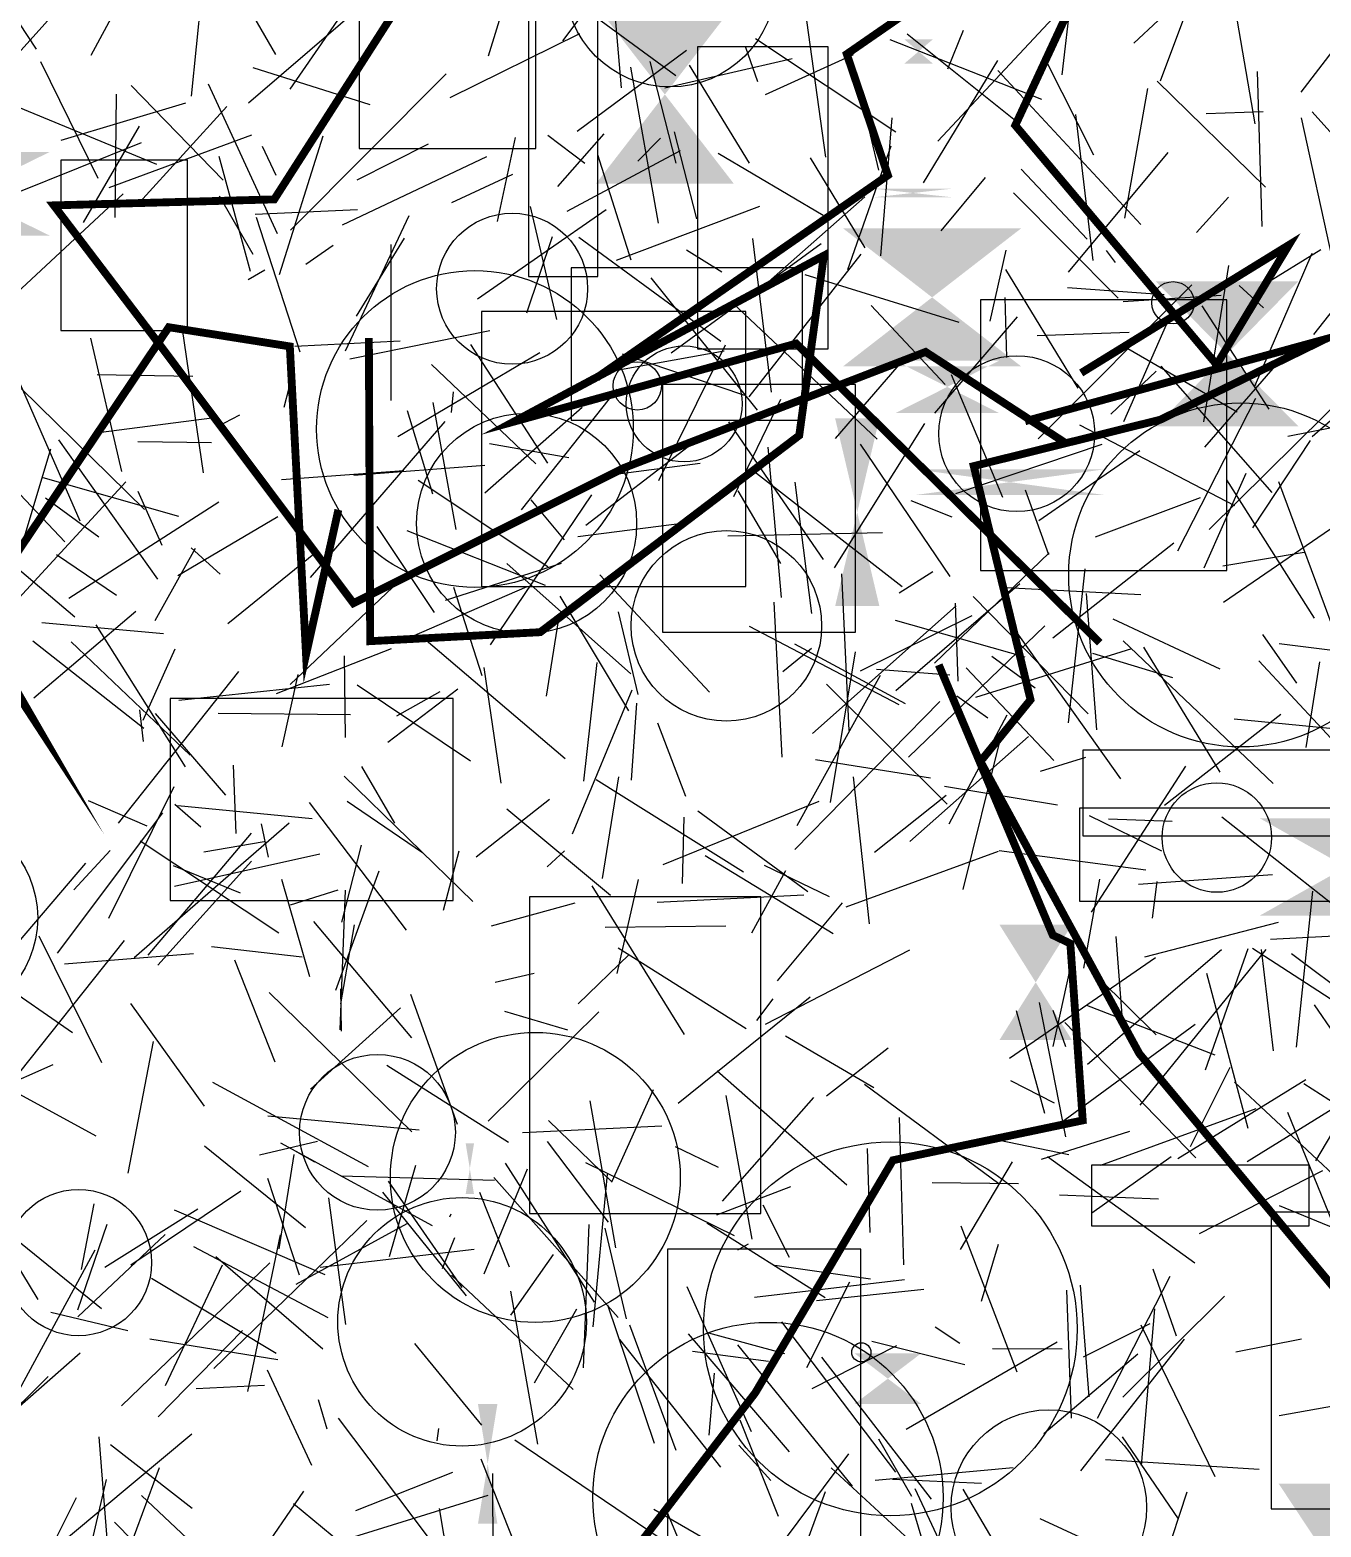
# Model space of a CAD drawing. Extents: x 39652501 to 39653363, y 39457785 to 39458687.
# Drawn here: x 39652890.4 to 39652972.7, y 39457935.8 to 39458031.2 of the extents above; entities that cross this region are included whole.
import ezdxf

# ---------------------------------------------------------------- set-up
doc = ezdxf.new("R2010")
doc.units = 0
doc.layers.get('0').update_dxf_attribs({"linetype": 'CONTINUOUS'})

msp = doc.modelspace()

# ---------------------------------------------------------------- linework, layer by layer
for p, q in [((39652924.3736, 39458030.556), (39652931.2024, 39458039.6191)), ((39652969.5459, 39458038.6473), (39652960.7762, 39458030.4011)), ((39652906.0794, 39458029.6733), (39652901.8053, 39458037.1011)), ((39652957.2036, 39458037.0259), (39652956.1765, 39458028.3908)), ((39652965.6606, 39458036.5803), (39652962.4511, 39458027.9795)), ((39652886.8576, 39458036.0432), (39652890.8022, 39458030.0072)), ((39652919.6318, 39458029.5975), (39652921.3941, 39458035.2718)), ((39652977.5636, 39458035.2864), (39652971.4163, 39458027.2848)), ((39652893.7885, 39458034.3525), (39652885.2171, 39458024.8013)), ((39652897.2778, 39458035.1644), (39652894.2868, 39458029.6081)), ((39652900.7166, 39458027.0118), (39652901.4619, 39458034.3809)), ((39652904.3357, 39458026.6035), (39652913.3873, 39458034.3742)), ((39652907.0065, 39458027.4733), (39652912.1216, 39458034.8893)), ((39652931.5867, 39458028.3116), (39652922.4041, 39458035.0585)), ((39652957.3113, 39458033.8272), (39652948.2716, 39458024.1604)), ((39652928.1167, 39458027.5486), (39652927.6938, 39458032.5047)), ((39652939.7981, 39458032.6052), (39652941.1206, 39458023.1382)), ((39652968.4991, 39458025.258), (39652967.1385, 39458033.1807)), ((39652925.4362, 39458030.9949), (39652917.1769, 39458026.922)), ((39652945.5991, 39458024.7238), (39652936.6496, 39458030.6682)), ((39652945.2175, 39458030.6363), (39652954.8875, 39458026.84)), ((39652946.3325, 39458030.9915), (39652953.2216, 39458025.4792)), ((39652948.9221, 39458028.7713), (39652949.9164, 39458031.2364)), ((39652932.2601, 39458029.9309), (39652925.2988, 39458024.7679)), ((39652936.0122, 39458030.1401), (39652936.7959, 39458027.967)), ((39652937.3008, 39458027.1229), (39652942.9106, 39458029.6876)), ((39652894.77, 39458021.7802), (39652891.1017, 39458029.2115)), ((39652904.6096, 39458028.8503), (39652912.0795, 39458026.5002)), ((39652928.7006, 39458028.8785), (39652930.4543, 39458018.9369)), ((39652931.6093, 39458022.7573), (39652929.9417, 39458029.2296)), ((39652930.8764, 39458027.5594), (39652938.9912, 39458029.4251)), ((39652932.4273, 39458028.992), (39652936.2438, 39458022.7503)), ((39652944.5273, 39458022.3084), (39652942.9257, 39458029.0687)), ((39652947.3563, 39458021.503), (39652952.112, 39458029.2864)), ((39652952.111, 39458028.6644), (39652961.2131, 39458018.8382)), ((39652958.2302, 39458023.2662), (39652955.1866, 39458029.2779)), ((39652968.6245, 39458028.5844), (39652968.9303, 39458018.7222)), ((39652896.8558, 39458027.7045), (39652902.7275, 39458021.6684)), ((39652901.7774, 39458027.8179), (39652906.1773, 39458018.2634)), ((39652907.0276, 39458018.4738), (39652916.946, 39458028.4448)), ((39652962.2511, 39458027.9722), (39652969.1698, 39458021.2141)), ((39652895.9172, 39458027.1468), (39652895.8316, 39458019.2914)), ((39652960.1993, 39458019.2513), (39652961.6611, 39458027.5171)), ((39652889.6812, 39458026.3261), (39652898.4757, 39458022.6846)), ((39652900.3293, 39458026.5848), (39652892.3848, 39458024.1908)), ((39652897.3884, 39458020.2535), (39652902.9638, 39458026.3565)), ((39652958.1745, 39458016.5516), (39652957.0859, 39458025.855)), ((39652965.3722, 39458025.9257), (39652969.0093, 39458026.0502)), ((39652978.4868, 39458018.9387), (39652972.139, 39458026.0305)), ((39652893.8236, 39458018.9706), (39652897.4007, 39458025.103)), ((39652931.469, 39458024.7567), (39652932.9048, 39458019.2148)), ((39652945.341, 39458025.6487), (39652944.6261, 39458016.8434)), ((39652973.4273, 39458016.6453), (39652971.4572, 39458025.6456)), ((39652889.4957, 39458020.8317), (39652897.5192, 39458024.0751)), ((39652895.4678, 39458021.1984), (39652904.5618, 39458024.5628)), ((39652906.1068, 39458021.9609), (39652905.2342, 39458023.806)), ((39652906.3216, 39458015.6553), (39652909.1097, 39458024.4901)), ((39652911.2705, 39458021.6982), (39652915.8077, 39458023.9751)), ((39652920.2196, 39458019.0316), (39652921.366, 39458024.3931)), ((39652925.7717, 39458022.7328), (39652923.415, 39458024.5128)), ((39652924.0521, 39458021.2742), (39652927.0167, 39458024.6232)), ((39652929.1606, 39458022.8862), (39652930.5984, 39458024.3423)), ((39652942.5409, 39458015.986), (39652945.3004, 39458023.8621)), ((39652902.4574, 39458023.1914), (39652904.4534, 39458015.8764)), ((39652919.5227, 39458023.1503), (39652910.3042, 39458018.8024)), ((39652931.852, 39458023.5295), (39652924.6365, 39458019.6756)), ((39652928.739, 39458016.5746), (39652926.6102, 39458023.2746)), ((39652934.2878, 39458023.3987), (39652940.9685, 39458019.4425)), ((39652943.6507, 39458017.3508), (39652940.1721, 39458023.0957)), ((39652956.6004, 39458015.8044), (39652962.9557, 39458023.4363)), ((39652917.3042, 39458020.2371), (39652921.1904, 39458022.0454)), ((39652953.5855, 39458022.3686), (39652957.8049, 39458017.9056)), ((39652951.3026, 39458021.834), (39652948.4625, 39458018.4355)), ((39652887.0411, 39458012.1407), (39652896.3484, 39458020.7925)), ((39652902.4771, 39458020.6682), (39652904.615, 39458016.9508)), ((39652922.3055, 39458019.9953), (39652923.9665, 39458012.7827)), ((39652936.9095, 39458019.9892), (39652927.7777, 39458016.5562)), ((39652943.6271, 39458020.6084), (39652937.4924, 39458015.1809)), ((39652953.1064, 39458020.8711), (39652959.7636, 39458014.1462)), ((39652966.8092, 39458020.5888), (39652964.7681, 39458018.3385)), ((39652972.2513, 39458011.8254), (39652978.8163, 39458020.1946)), ((39652904.7755, 39458019.5056), (39652911.2862, 39458019.7997)), ((39652907.6332, 39458010.7125), (39652904.8456, 39458019.2875)), ((39652910.5159, 39458010.7881), (39652914.5921, 39458019.4236)), ((39652927.1444, 39458019.7744), (39652918.9452, 39458014.0882)), ((39652909.734, 39458017.5118), (39652907.998, 39458016.3018)), ((39652914.2705, 39458017.9795), (39652911.2008, 39458012.9989)), ((39652913.4155, 39458017.5724), (39652913.4056, 39458007.6216)), ((39652923.6988, 39458018.0506), (39652922.0567, 39458013.1931)), ((39652925.3872, 39458018.0345), (39652934.4576, 39458011.4027)), ((39652931.283, 39458010.6729), (39652940.8395, 39458017.6325)), ((39652934.5223, 39458015.81), (39652932.2619, 39458017.2178)), ((39652936.4592, 39458017.945), (39652937.6473, 39458008.1679)), ((39652952.606, 39458017.2115), (39652951.5912, 39458012.68)), ((39652959.0088, 39458017.1851), (39652959.5774, 39458016.4142)), ((39652972.6906, 39458017.221), (39652968.9634, 39458014.9333)), ((39652936.2588, 39458007.855), (39652943.3954, 39458016.9505)), ((39652966.8126, 39458016.2257), (39652965.2026, 39458006.2735)), ((39652972.1268, 39458016.9966), (39652968.4482, 39458008.481)), ((39652904.3232, 39458015.3482), (39652905.3842, 39458015.9575)), ((39652936.7956, 39458007.0189), (39652930.0024, 39458015.4352)), ((39652939.8024, 39458015.6569), (39652949.6215, 39458012.615)), ((39652957.2171, 39458008.4122), (39652952.6075, 39458015.9791)), ((39652964.4749, 39458014.9937), (39652954.6704, 39458005.1749)), ((39652956.5471, 39458014.8316), (39652962.7103, 39458014.3729)), ((39652966.3421, 39458014.3161), (39652960.0833, 39458013.9221)), ((39652969.0345, 39458013.5357), (39652967.4945, 39458014.9486)), ((39652935.2014, 39458013.8474), (39652944.4211, 39458005.1543)), ((39652944.04, 39458013.6901), (39652948.7393, 39458008.6555)), ((39652952.6743, 39458010.3781), (39652952.569, 39458014.183)), ((39652969.393, 39458007.0684), (39652965.1228, 39458013.6666)), ((39652948.0825, 39458006.8245), (39652953.3491, 39458012.9686)), ((39652962.8389, 39458012.4456), (39652960.1165, 39458006.268)), ((39652894.2648, 39458011.5975), (39652896.2438, 39458003.0937)), ((39652901.4722, 39458003.0135), (39652900.1306, 39458012.1713)), ((39652914.0192, 39458011.4185), (39652907.3025, 39458011.0608)), ((39652910.7913, 39458010.2793), (39652919.7159, 39458012.0812)), ((39652954.615, 39458011.7787), (39652960.4725, 39458011.9735)), ((39652972.1489, 39458005.3332), (39652979.3895, 39458011.7129)), ((39652913.8562, 39458005.3304), (39652922.9088, 39458010.6898)), ((39652923.4172, 39458003.6306), (39652918.509, 39458011.2009)), ((39652926.9843, 39458009.4151), (39652934.6712, 39458010.7971)), ((39652935.9791, 39458007.9498), (39652928.1823, 39458010.5806)), ((39652934.7285, 39458011.1566), (39652930.4717, 39458002.5108)), ((39652967.3485, 39458006.892), (39652960.3859, 39458010.9302)), ((39652970.3298, 39458010.4736), (39652965.2722, 39458004.657)), ((39652916.0075, 39458009.9327), (39652922.6491, 39458003.5867)), ((39652941.7532, 39458005.2087), (39652946.0846, 39458010.2272)), ((39652962.2049, 39458009.5004), (39652959.3139, 39458006.7578)), ((39652969.5896, 39458001.7705), (39652962.5247, 39458009.8247)), ((39652889.7932, 39458008.6595), (39652893.5844, 39457999.9646)), ((39652894.6926, 39458009.2747), (39652900.7862, 39458009.1762)), ((39652949.1345, 39458009.2828), (39652952.3988, 39458001.46)), ((39652965.576, 39457999.4082), (39652975.0318, 39458008.7649)), ((39652897.7051, 39458000.6891), (39652889.8506, 39458008.398)), ((39652906.6191, 39458007.2036), (39652906.9437, 39458008.43)), ((39652917.2898, 39458006.8686), (39652917.4156, 39458008.1747)), ((39652921.7509, 39458000.6645), (39652927.8436, 39458008.341)), ((39652935.2726, 39458001.5026), (39652938.2623, 39458007.7204)), ((39652968.5323, 39458007.7629), (39652963.5504, 39457998.0285)), ((39652902.3334, 39458005.9478), (39652903.7866, 39458006.715)), ((39652914.445, 39458006.9826), (39652916.0732, 39458001.6895)), ((39652916.0916, 39458007.5112), (39652917.5519, 39457999.4077)), ((39652925.6064, 39458007.1823), (39652919.3971, 39458001.7319)), ((39652978.7963, 39458006.952), (39652970.5858, 39458005.3302)), ((39652901.9994, 39458006.4936), (39652894.9549, 39458005.5883)), ((39652916.8577, 39458006.2969), (39652908.2714, 39457996.3461)), ((39652934.9424, 39458006.2747), (39652940.9739, 39457997.5016)), ((39652947.4235, 39458006.1721), (39652941.6662, 39457996.9615)), ((39652957.3007, 39458006.0826), (39652967.1956, 39458000.9451)), ((39652892.2337, 39458005.1304), (39652898.5514, 39457996.2485)), ((39652901.9946, 39458004.9311), (39652897.2947, 39458005.0041)), ((39652924.7595, 39458003.9747), (39652919.6965, 39458004.8737)), ((39652949.0591, 39457996.4102), (39652943.3423, 39458004.845)), ((39652949.4339, 39458001.7041), (39652958.7482, 39458004.837)), ((39652968.3611, 39457999.5148), (39652972.0368, 39458005.0709)), ((39652889.3692, 39457996.606), (39652891.7408, 39458004.5374)), ((39652932.3663, 39458004.6845), (39652925.8362, 39457999.6694)), ((39652938.3062, 39457995.079), (39652937.4578, 39458004.649)), ((39652961.1471, 39458004.4231), (39652954.7182, 39457999.9551)), ((39652887.8909, 39458003.6361), (39652892.6308, 39457998.6295)), ((39652914.2378, 39458003.1383), (39652906.4398, 39458002.5686)), ((39652911.0638, 39458002.8802), (39652919.4134, 39458003.5074)), ((39652933.1381, 39458003.6089), (39652927.5892, 39458002.8853)), ((39652946.0105, 39457995.7579), (39652936.3388, 39458003.2748)), ((39652965.264, 39457996.9718), (39652967.9355, 39458002.988)), ((39652883.4048, 39458002.2117), (39652893.2722, 39457993.8317)), ((39652896.5141, 39458002.4352), (39652889.2209, 39457994.4906)), ((39652891.2268, 39458002.7249), (39652899.8836, 39458000.2507)), ((39652923.4258, 39457997.0177), (39652915.1495, 39458002.5247)), ((39652938.2754, 39457997.2331), (39652935.544, 39458001.8746)), ((39652940.2402, 39457994.0443), (39652939.1857, 39458002.4182)), ((39652955.3571, 39457997.7916), (39652953.8657, 39458001.9232)), ((39652966.6699, 39458002.5619), (39652972.26, 39457993.7646)), ((39652969.9885, 39458002.4749), (39652973.6687, 39457992.5698)), ((39652894.8118, 39457998.9124), (39652891.4104, 39458001.4)), ((39652902.456, 39458001.1437), (39652892.8957, 39457995.0083)), ((39652898.834, 39457998.3823), (39652897.3128, 39458001.8341)), ((39652926.2004, 39458001.624), (39652919.7424, 39457992.0531)), ((39652922.3449, 39458001.307), (39652924.4704, 39457998.7463)), ((39652949.1951, 39458000.1976), (39652946.5715, 39458001.2315)), ((39652965.0069, 39458001.4336), (39652958.3105, 39457998.9238)), ((39652966.4834, 39457994.7707), (39652976.1614, 39458001.4114)), ((39652906.2207, 39458000.2066), (39652899.833, 39457996.4558)), ((39652916.2007, 39457994.1158), (39652912.5409, 39457999.6078)), ((39652923.2826, 39457995.8474), (39652914.4552, 39457999.3291)), ((39652925.3247, 39457998.9631), (39652932.1309, 39457999.8239)), ((39652934.8895, 39457999.0093), (39652944.7618, 39457999.2091)), ((39652900.9454, 39457998.2016), (39652898.3647, 39457993.5925)), ((39652902.5319, 39457996.5622), (39652900.6787, 39457998.2428)), ((39652955.6056, 39457992.5017), (39652963.3124, 39457998.5626)), ((39652892.1097, 39457997.8081), (39652895.935, 39457995.2217)), ((39652908.6223, 39457997.9117), (39652903.0227, 39457993.3955)), ((39652916.9043, 39457994.9129), (39652924.2909, 39457997.2535)), ((39652928.7212, 39457990.2068), (39652920.8127, 39457997.2334)), ((39652948.0685, 39457990.8839), (39652955.3764, 39457997.9193)), ((39652971.6356, 39457997.9511), (39652966.4369, 39457997.0758)), ((39652933.7274, 39457989.0471), (39652926.7364, 39457996.5213)), ((39652942.1295, 39457996.5853), (39652942.6155, 39457986.5993)), ((39652947.9536, 39457996.6997), (39652945.8161, 39457995.3406)), ((39652957.641, 39457996.9025), (39652956.5814, 39457987.0865)), ((39652906.9973, 39457989.5319), (39652913.9395, 39457996.1046)), ((39652922.0753, 39457995.7537), (39652914.0985, 39457992.2822)), ((39652917.4066, 39457995.7251), (39652919.2097, 39457990.1063)), ((39652953.4966, 39457995.944), (39652945.6032, 39457989.13)), ((39652961.2211, 39457995.248), (39652952.2169, 39457995.702)), ((39652958.409, 39457986.6399), (39652957.7658, 39457995.3274)), ((39652928.5843, 39457987.8433), (39652924.2103, 39457995.1535)), ((39652937.8338, 39457994.7768), (39652938.3357, 39457984.8942)), ((39652949.4585, 39457994.5425), (39652940.2885, 39457986.4116)), ((39652949.581, 39457989.7384), (39652949.3976, 39457994.7049)), ((39652957.8712, 39457987.6596), (39652950.5293, 39457995.1326)), ((39652890.651, 39457988.6731), (39652897.1673, 39457994.2031)), ((39652891.1778, 39457993.485), (39652898.9332, 39457992.7819)), ((39652900.3235, 39457984.2804), (39652894.6371, 39457993.3411)), ((39652924.0737, 39457993.5805), (39652923.3113, 39457988.7812)), ((39652929.1697, 39457988.8978), (39652927.9151, 39457994.1509)), ((39652950.4553, 39457993.9148), (39652943.3211, 39457990.3857)), ((39652953.8393, 39457991.2656), (39652945.588, 39457993.6141)), ((39652946.4181, 39457984.8887), (39652955.0981, 39457993.2764)), ((39652966.2849, 39457990.5145), (39652959.45, 39457993.6984)), ((39652924.5158, 39457984.7835), (39652915.5277, 39457992.4651)), ((39652945.8096, 39457988.2401), (39652936.2847, 39457993.236)), ((39652959.9513, 39457983.5239), (39652953.0712, 39457993.1773)), ((39652968.9811, 39457992.7202), (39652971.1483, 39457989.616)), ((39652897.6613, 39457986.719), (39652890.5937, 39457992.2844)), ((39652900.6248, 39457985.0157), (39652893.0397, 39457992.2561)), ((39652897.6195, 39457987.2638), (39652899.6715, 39457991.793)), ((39652913.44, 39457991.8083), (39652906.1014, 39457988.9436)), ((39652938.4023, 39457990.3628), (39652940.2297, 39457991.8466)), ((39652939.1333, 39457992.1287), (39652946.2026, 39457988.315)), ((39652941.4331, 39457982.0097), (39652943.024, 39457991.6112)), ((39652960.6222, 39457991.8029), (39652950.6735, 39457988.6956)), ((39652963.2618, 39457989.958), (39652958.1541, 39457991.5138)), ((39652969.6607, 39457983.2249), (39652960.0844, 39457992.3066)), ((39652966.2738, 39457983.9445), (39652961.4164, 39457991.9142)), ((39652970.0361, 39457992.1475), (39652977.5739, 39457991.2042)), ((39652910.4424, 39457991.3475), (39652910.5132, 39457986.1447)), ((39652919.3425, 39457990.6026), (39652920.4278, 39457983.2453)), ((39652925.7116, 39457983.3597), (39652926.5613, 39457990.94)), ((39652949.0466, 39457990.1156), (39652944.3644, 39457990.4956)), ((39652950.0895, 39457990.5974), (39652955.6647, 39457984.6904)), ((39652954.4924, 39457989.2991), (39652951.7248, 39457991.3099)), ((39652968.7303, 39457991.0281), (39652976.5899, 39457982.6003)), ((39652971.7591, 39457985.5225), (39652972.6377, 39457990.9783)), ((39652903.7008, 39457990.3573), (39652896.0351, 39457980.6995)), ((39652899.9116, 39457988.5347), (39652909.5071, 39457989.5429)), ((39652907.4876, 39457990.1585), (39652906.4767, 39457985.5472)), ((39652911.2768, 39457989.5007), (39652918.4921, 39457984.6702)), ((39652939.3174, 39457980.5362), (39652944.6266, 39457990.1236)), ((39652948.8687, 39457981.9124), (39652941.1878, 39457989.5503)), ((39652913.218, 39457985.8489), (39652917.6851, 39457989.2485)), ((39652916.5453, 39457989.0703), (39652913.7848, 39457987.5122)), ((39652928.7722, 39457989.1582), (39652924.9717, 39457979.9878)), ((39652949.495, 39457988.8066), (39652951.4668, 39457987.4131)), ((39652897.4018, 39457987.9193), (39652897.6259, 39457985.8944)), ((39652902.9044, 39457982.4724), (39652898.4099, 39457987.6902)), ((39652910.8452, 39457987.5971), (39652902.4064, 39457987.6798)), ((39652929.0817, 39457988.3331), (39652928.7252, 39457983.4389)), ((39652948.4059, 39457988.4554), (39652939.1551, 39457979.0145)), ((39652948.9922, 39457980.6452), (39652952.6953, 39457987.6043)), ((39652970.1442, 39457987.6168), (39652962.7275, 39457981.812)), ((39652932.2168, 39457982.3845), (39652930.4365, 39457987.055)), ((39652976.1765, 39457986.4311), (39652967.166, 39457987.3171)), ((39652946.4916, 39457979.526), (39652954.051, 39457986.2188)), ((39652949.8972, 39457976.4667), (39652952.2511, 39457985.9754)), ((39652940.4901, 39457984.7585), (39652947.8078, 39457983.5723)), ((39652957.6909, 39457984.876), (39652954.8041, 39457983.9794)), ((39652903.3749, 39457984.382), (39652903.5292, 39457980.0417)), ((39652911.5507, 39457984.3065), (39652913.6465, 39457980.6953)), ((39652958.0673, 39457975.0125), (39652964.0786, 39457984.3346)), ((39652899.5833, 39457983.0183), (39652895.4274, 39457974.6097)), ((39652918.6412, 39457975.7047), (39652910.4324, 39457983.6898)), ((39652935.8978, 39457977.5762), (39652926.5042, 39457983.4523)), ((39652926.9064, 39457977.1588), (39652927.9401, 39457983.6374)), ((39652942.8725, 39457983.6548), (39652943.8944, 39457974.2759)), ((39652955.9146, 39457981.847), (39652948.7008, 39457983.024)), ((39652897.8757, 39457980.5052), (39652894.1545, 39457982.1134)), ((39652901.2982, 39457980.4341), (39652899.6528, 39457981.8814)), ((39652908.2186, 39457982.003), (39652914.3992, 39457973.8809)), ((39652910.6337, 39457982.0987), (39652915.4275, 39457978.8297)), ((39652918.8537, 39457978.5392), (39652923.5282, 39457982.2164)), ((39652940.6925, 39457982.0796), (39652930.7558, 39457978.0416)), ((39652948.801, 39457982.4531), (39652944.2432, 39457978.8182)), ((39652898.8648, 39457981.3462), (39652892.1509, 39457972.4066)), ((39652899.8429, 39457981.8181), (39652908.3951, 39457980.9997)), ((39652927.425, 39457976.0902), (39652920.8172, 39457981.5792)), ((39652931.9991, 39457976.8391), (39652932.1094, 39457981.0722)), ((39652940.0018, 39457976.3238), (39652932.9919, 39457981.449)), ((39652962.5534, 39457978.9172), (39652957.9499, 39457981.1661)), ((39652959.153, 39457980.9668), (39652963.2121, 39457980.8151)), ((39652976.0496, 39457973.4587), (39652966.3795, 39457981.0757)), ((39652906.9267, 39457980.7021), (39652897.0559, 39457972.1075)), ((39652904.5145, 39457980.0558), (39652897.9161, 39457972.2891)), ((39652905.6069, 39457978.5242), (39652905.1748, 39457980.6563)), ((39652897.4455, 39457979.5664), (39652906.2694, 39457973.7051)), ((39652905.3421, 39457979.494), (39652901.4884, 39457978.8438)), ((39652911.5315, 39457979.297), (39652910.2618, 39457974.375)), ((39652888.5834, 39457971.8197), (39652893.9647, 39457978.1375)), ((39652895.5332, 39457978.9509), (39652893.2184, 39457976.4473)), ((39652904.5433, 39457978.2688), (39652898.5708, 39457971.6433)), ((39652908.8982, 39457978.7085), (39652899.6168, 39457976.6557)), ((39652916.774, 39457975.1421), (39652917.7632, 39457978.9258)), ((39652923.37, 39457977.9013), (39652924.4858, 39457978.9336)), ((39652941.6133, 39457973.6318), (39652933.4424, 39457978.613)), ((39652937.2138, 39457978.0081), (39652941.3545, 39457976.0294)), ((39652942.4419, 39457975.3668), (39652952.1568, 39457978.9115)), ((39652961.5272, 39457977.7031), (39652952.1789, 39457978.9321)), ((39652903.8397, 39457976.2315), (39652899.5646, 39457977.9808)), ((39652908.2508, 39457970.8924), (39652906.4631, 39457977.1028)), ((39652909.9046, 39457970.0442), (39652912.6632, 39457977.647)), ((39652929.186, 39457977.0958), (39652927.8229, 39457971.1052)), ((39652938.5662, 39457977.6648), (39652936.4084, 39457973.6753)), ((39652957.5794, 39457971.4466), (39652958.6026, 39457977.1337)), ((39652961.0774, 39457976.8071), (39652969.6196, 39457977.4157)), ((39652907.019, 39457975.48), (39652910.0534, 39457976.4478)), ((39652910.514, 39457976.4306), (39652910.1566, 39457967.5321)), ((39652932.1403, 39457967.2151), (39652926.2379, 39457976.6961)), ((39652939.7303, 39457976.0983), (39652930.3861, 39457975.6319)), ((39652961.9718, 39457974.648), (39652962.2506, 39457976.9755)), ((39652971.1449, 39457966.4122), (39652972.1774, 39457976.3574)), ((39652925.1354, 39457975.6005), (39652919.8118, 39457974.1215)), ((39652938.051, 39457970.6498), (39652942.1968, 39457975.618)), ((39652908.492, 39457974.4203), (39652914.7262, 39457967.0173)), ((39652910.2338, 39457969.1762), (39652911.091, 39457974.2061)), ((39652961.4652, 39457972.1817), (39652969.9862, 39457974.3935)), ((39652890.9706, 39457973.5187), (39652894.9679, 39457965.4422)), ((39652927.0785, 39457974.0618), (39652934.7765, 39457974.1537)), ((39652959.6274, 39457973.4609), (39652960.0554, 39457967.8892)), ((39652974.9451, 39457973.5646), (39652969.4828, 39457973.2815)), ((39652896.4074, 39457973.206), (39652889.0915, 39457963.9936)), ((39652900.8469, 39457972.3726), (39652892.6114, 39457971.6988)), ((39652907.7702, 39457972.1506), (39652901.9901, 39457972.8119)), ((39652928.6136, 39457972.3227), (39652925.3604, 39457969.1777)), ((39652936.067, 39457967.589), (39652927.9142, 39457972.7372)), ((39652946.4825, 39457972.5888), (39652937.2764, 39457967.8548)), ((39652955.6315, 39457966.4622), (39652956.9525, 39457972.4499)), ((39652966.3656, 39457972.6133), (39652957.8176, 39457965.3152)), ((39652969.1772, 39457972.6321), (39652961.1598, 39457962.717)), ((39652965.3472, 39457964.9699), (39652968.0576, 39457972.695)), ((39652978.1845, 39457966.2999), (39652968.3422, 39457972.6985)), ((39652969.6655, 39457966.1848), (39652968.9001, 39457972.6384)), ((39652976.7474, 39457967.9163), (39652970.8144, 39457972.3596)), ((39652903.4398, 39457971.9903), (39652906.0222, 39457965.4751)), ((39652952.8497, 39457965.7131), (39652962.1508, 39457972.1293)), ((39652893.12, 39457967.3266), (39652888.1424, 39457970.7674)), ((39652922.5549, 39457971.1159), (39652920.0722, 39457970.5432)), ((39652962.1862, 39457967.194), (39652958.555, 39457970.7877)), ((39652965.4058, 39457971.1338), (39652968.0469, 39457961.2482)), ((39652905.6521, 39457969.8959), (39652914.7626, 39457961.0322)), ((39652910.1963, 39457970.135), (39652910.2579, 39457967.4271)), ((39652917.6637, 39457961.4992), (39652914.6835, 39457969.7666)), ((39652940.1474, 39457969.5941), (39652931.7222, 39457962.819)), ((39652937.7583, 39457969.5025), (39652936.7163, 39457968.1109)), ((39652901.5471, 39457962.6507), (39652896.8513, 39457969.2076)), ((39652908.3012, 39457963.7348), (39652914.0258, 39457968.918)), ((39652919.6106, 39457961.7066), (39652926.679, 39457968.673)), ((39652920.6584, 39457968.7115), (39652924.6647, 39457967.5194)), ((39652955.1018, 39457962.2009), (39652953.298, 39457968.7407)), ((39652956.4279, 39457960.7052), (39652954.7584, 39457969.274)), ((39652956.4433, 39457966.4491), (39652955.6249, 39457968.7538)), ((39652957.7606, 39457969.086), (39652965.9321, 39457965.9297)), ((39652975.3032, 39457964.7088), (39652972.2837, 39457969.1107)), ((39652964.6762, 39457967.8523), (39652955.762, 39457961.3282)), ((39652964.7272, 39457959.3627), (39652956.3832, 39457967.9816)), ((39652898.2722, 39457966.7865), (39652896.649, 39457958.3813)), ((39652944.2101, 39457963.834), (39652938.5772, 39457967.112)), ((39652945.106, 39457966.3601), (39652941.1777, 39457963.3043)), ((39652883.0534, 39457961.4159), (39652891.8821, 39457965.317)), ((39652920.9165, 39457960.3456), (39652913.1504, 39457965.2432)), ((39652934.2108, 39457964.9152), (39652942.4846, 39457957.6396)), ((39652964.3922, 39457960.0921), (39652966.922, 39457965.1449)), ((39652968.0011, 39457959.131), (39652977.7248, 39457965.1483)), ((39652887.999, 39457964.3807), (39652894.6079, 39457960.7661)), ((39652911.9895, 39457958.7898), (39652902.0712, 39457964.1582)), ((39652952.1773, 39457957.7094), (39652943.6042, 39457964.0458)), ((39652955.7089, 39457962.8454), (39652952.936, 39457964.2664)), ((39652971.7336, 39457964.3438), (39652963.573, 39457959.3066)), ((39652974.1386, 39457957.6859), (39652967.1971, 39457964.1812)), ((39652981.4306, 39457957.7502), (39652971.6082, 39457964.0864)), ((39652927.7504, 39457953.6334), (39652926.1134, 39457962.995)), ((39652930.1328, 39457963.6913), (39652927.5068, 39457957.85)), ((39652934.553, 39457956.6082), (39652940.3857, 39457963.2181)), ((39652936.4423, 39457954.1886), (39652934.7903, 39457963.3319)), ((39652915.2111, 39457961.1222), (39652905.5659, 39457962.022)), ((39652946.1133, 39457952.5516), (39652945.8284, 39457961.9384)), ((39652958.6647, 39457958.8902), (39652968.5769, 39457962.5066)), ((39652973.9041, 39457954.1131), (39652970.597, 39457962.2545)), ((39652921.8157, 39457960.9891), (39652930.6979, 39457961.4042)), ((39652927.5206, 39457957.8239), (39652923.455, 39457961.7366)), ((39652954.8899, 39457959.2746), (39652960.517, 39457961.0692)), ((39652973.7676, 39457961.579), (39652972.3598, 39457959.1643)), ((39652901.5279, 39457960.1215), (39652907.9792, 39457954.921)), ((39652908.7472, 39457960.4043), (39652905.0418, 39457959.5266)), ((39652906.384, 39457960.3167), (39652916.0583, 39457955.0592)), ((39652927.2808, 39457955.2608), (39652923.3925, 39457960.4042)), ((39652931.5477, 39457960.0964), (39652934.2739, 39457958.7718)), ((39652943.9727, 39457954.6111), (39652943.807, 39457959.9707)), ((39652951.4866, 39457960.6348), (39652956.6343, 39457959.571)), ((39652907.2386, 39457959.5753), (39652906.2824, 39457953.5647)), ((39652908.5723, 39457959.0913), (39652907.2916, 39457959.8127)), ((39652920.7026, 39457959.0266), (39652926.3666, 39457950.1683)), ((39652925.8193, 39457959.0781), (39652935.2993, 39457954.4235)), ((39652949.7252, 39457953.5201), (39652953.0324, 39457959.1058)), ((39652964.6584, 39457952.6461), (39652955.2712, 39457959.4384)), ((39652958.0961, 39457955.8632), (39652963.1451, 39457959.4532)), ((39652885.7358, 39457958.8425), (39652890.9145, 39457950.3368)), ((39652905.5516, 39457958.0759), (39652907.5695, 39457951.9034)), ((39652920.0201, 39457957.9112), (39652910.2352, 39457958.1959)), ((39652913.3246, 39457953.0698), (39652914.9995, 39457958.904)), ((39652919.3694, 39457951.9778), (39652922.1344, 39457958.6744)), ((39652927.897, 39457949.2006), (39652919.9859, 39457958.1087)), ((39652927.1933, 39457958.3248), (39652926.2864, 39457948.5977)), ((39652972.803, 39457958.537), (39652964.9289, 39457954.513)), ((39652896.8337, 39457952.5561), (39652903.845, 39457957.2585)), ((39652918.2404, 39457950.5641), (39652912.9033, 39457957.1878)), ((39652913.254, 39457957.8818), (39652917.9352, 39457951.0921)), ((39652919.0695, 39457957.168), (39652920.9576, 39457952.4086)), ((39652934.194, 39457955.7262), (39652938.9049, 39457957.5441)), ((39652947.9171, 39457957.7895), (39652953.411, 39457957.7332)), ((39652956.0381, 39457957.0167), (39652962.3386, 39457956.7582)), ((39652893.6924, 39457952.257), (39652894.504, 39457956.4256)), ((39652895.1852, 39457952.3946), (39652901.1073, 39457956.12)), ((39652910.5486, 39457948.7388), (39652909.4624, 39457956.8105)), ((39652937.1258, 39457956.3605), (39652938.8076, 39457953.0313)), ((39652970.0418, 39457956.3213), (39652978.1746, 39457952.9937)), ((39652894.9718, 39457949.7437), (39652887.382, 39457955.8833)), ((39652895.3072, 39457955.1234), (39652893.4395, 39457949.6593)), ((39652899.6011, 39457956.0589), (39652909.2038, 39457951.9272)), ((39652902.1411, 39457945.9309), (39652911.8899, 39457955.3773)), ((39652914.4305, 39457955.1689), (39652907.3531, 39457951.2971)), ((39652917.2325, 39457955.7833), (39652917.1437, 39457955.5808)), ((39652926.0413, 39457955.1162), (39652925.6651, 39457945.984)), ((39652941.0918, 39457950.4478), (39652933.5507, 39457955.2043)), ((39652893.4679, 39457949.2369), (39652899.0266, 39457954.4888)), ((39652904.2982, 39457944.471), (39652906.3821, 39457954.4676)), ((39652917.4743, 39457954.2587), (39652916.6964, 39457952.2831)), ((39652928.4429, 39457949.1007), (39652927.086, 39457954.8732)), ((39652953.3375, 39457945.7157), (39652949.757, 39457955.0105)), ((39652894.5431, 39457953.4901), (39652889.4664, 39457944.1074)), ((39652900.8276, 39457953.7212), (39652909.4074, 39457949.1934)), ((39652918.7249, 39457953.5323), (39652908.9196, 39457952.3865)), ((39652923.7656, 39457953.2047), (39652921.0441, 39457949.3399)), ((39652936.1843, 39457953.8733), (39652935.5105, 39457953.4902)), ((39652951.0671, 39457950.2355), (39652952.1362, 39457953.873)), ((39652905.7097, 39457952.6802), (39652896.2526, 39457943.5555)), ((39652902.665, 39457952.5337), (39652899.0235, 39457944.8426)), ((39652909.0827, 39457947.1815), (39652902.2547, 39457953.0501)), ((39652937.8861, 39457952.5272), (39652943.981, 39457951.6584)), ((39652963.4814, 39457948.0097), (39652962.0008, 39457952.2773)), ((39652898.1693, 39457951.705), (39652906.1133, 39457946.9267)), ((39652917.2724, 39457951.8852), (39652925.0379, 39457944.6015)), ((39652936.5851, 39457950.49), (39652946.1446, 39457951.6052)), ((39652939.9268, 39457945.997), (39652942.662, 39457951.4534)), ((39652963.0719, 39457951.8051), (39652958.4446, 39457942.7544)), ((39652922.7899, 39457941.1124), (39652921.0669, 39457950.8706)), ((39652932.2893, 39457951.1618), (39652936.3775, 39457941.9338)), ((39652940.5473, 39457950.2722), (39652947.3949, 39457951.005)), ((39652956.4726, 39457950.9286), (39652956.775, 39457942.778)), ((39652957.341, 39457951.2458), (39652957.8962, 39457944.1308)), ((39652966.5526, 39457950.5487), (39652960.0797, 39457944.1196)), ((39652891.7391, 39457949.5224), (39652896.6478, 39457948.353)), ((39652925.2449, 39457949.7116), (39652922.5525, 39457945.0084)), ((39652930.2183, 39457941.1518), (39652927.2531, 39457949.9669)), ((39652961.2518, 39457939.7667), (39652962.1097, 39457949.7528)), ((39652931.5972, 39457940.7207), (39652928.6441, 39457948.7086)), ((39652945.6111, 39457939.3378), (39652938.3465, 39457948.9172)), ((39652948.1146, 39457948.5875), (39652949.6735, 39457947.5509)), ((39652957.5727, 39457946.6882), (39652961.8136, 39457948.8094)), ((39652961.2244, 39457948.7193), (39652965.9371, 39457939.0648)), ((39652898.0468, 39457947.8278), (39652906.2101, 39457946.5156)), ((39652898.5923, 39457942.8591), (39652903.9702, 39457948.3577)), ((39652914.9251, 39457947.5283), (39652919.1853, 39457942.3343)), ((39652927.9888, 39457947.7908), (39652934.4375, 39457939.6444)), ((39652932.3571, 39457948.1407), (39652938.8095, 39457940.6322)), ((39652938.5196, 39457946.8831), (39652933.6747, 39457948.1957)), ((39652950.0039, 39457946.1679), (39652944.0781, 39457947.6646)), ((39652955.8795, 39457947.6222), (39652946.2651, 39457942.0491)), ((39652963.976, 39457947.8102), (39652957.3709, 39457939.4155)), ((39652971.463, 39457947.8126), (39652967.2648, 39457946.9809)), ((39652893.6035, 39457946.9152), (39652885.6595, 39457939.9362)), ((39652932.6421, 39457947.0362), (39652937.4849, 39457946.4078)), ((39652942.8365, 39457938.452), (39652935.5225, 39457947.4394)), ((39652940.2714, 39457944.672), (39652945.6747, 39457947.4082)), ((39652947.8863, 39457937.6206), (39652940.8838, 39457946.6558)), ((39652956.2001, 39457947.1662), (39652951.7708, 39457947.2003)), ((39652955.0269, 39457941.7955), (39652961.0185, 39457946.8797)), ((39652905.5247, 39457945.8538), (39652908.3546, 39457939.7843)), ((39652934.0325, 39457945.6422), (39652933.6865, 39457941.6878)), ((39652882.4699, 39457936.431), (39652891.5667, 39457945.4201)), ((39652905.3546, 39457944.8631), (39652901.0083, 39457944.6378)), ((39652908.7814, 39457943.9659), (39652909.3395, 39457942.1014)), ((39652970.0404, 39457942.9548), (39652977.411, 39457944.2434)), ((39652915.8863, 39457935.0906), (39652910.081, 39457942.7815)), ((39652900.7214, 39457941.7625), (39652891.181, 39457933.7871)), ((39652916.4535, 39457942.1136), (39652916.3374, 39457941.3201)), ((39652935.6585, 39457942.6769), (39652938.0926, 39457936.5374)), ((39652894.8002, 39457941.5873), (39652895.5536, 39457932.0707)), ((39652895.5495, 39457941.1053), (39652900.7438, 39457937.0482)), ((39652921.3274, 39457941.3929), (39652930.5752, 39457935.1293)), ((39652937.6333, 39457938.8006), (39652935.6006, 39457941.0542)), ((39652946.6127, 39457937.7923), (39652944.5267, 39457941.442)), ((39652963.6203, 39457936.3643), (39652960.0429, 39457941.5923)), ((39652922.3103, 39457932.2656), (39652919.173, 39457940.1553)), ((39652938.5748, 39457935.087), (39652942.6162, 39457940.5111)), ((39652968.7663, 39457939.4978), (39652958.9703, 39457940.1241)), ((39652898.6547, 39457939.6075), (39652895.6835, 39457931.6336)), ((39652917.3512, 39457939.3119), (39652911.1717, 39457936.8654)), ((39652919.8841, 39457939.2419), (39652919.9304, 39457929.6074)), ((39652950.5821, 39457931.237), (39652941.4732, 39457939.6005)), ((39652953.0837, 39457939.6137), (39652944.2849, 39457938.7971)), ((39652893.0911, 39457929.4282), (39652895.286, 39457938.8746)), ((39652907.8379, 39457938.1253), (39652903.0145, 39457931.0896)), ((39652937.6025, 39457928.553), (39652941.1238, 39457938.1114)), ((39652951.0565, 39457938.6131), (39652945.3921, 39457938.8765)), ((39652946.8179, 39457938.2831), (39652951.1322, 39457929.0922)), ((39652949.8766, 39457938.248), (39652952.002, 39457934.6355)), ((39652961.645, 39457930.4111), (39652964.1698, 39457938.0858)), ((39652893.366, 39457937.6923), (39652890.8893, 39457932.7949)), ((39652907.166, 39457928.7896), (39652897.5263, 39457937.8444)), ((39652913.0949, 39457932.4568), (39652907.2151, 39457937.3091)), ((39652910.1598, 39457934.9454), (39652919.6217, 39457937.8702)), ((39652917.8386, 39457929.3277), (39652916.5136, 39457937.0262)), ((39652930.8888, 39457937.1209), (39652931.9776, 39457934.4618)), ((39652947.9507, 39457932.7617), (39652946.5999, 39457937.3351)), ((39652902.5593, 39457929.3218), (39652895.8051, 39457936.1399)), ((39652936.0112, 39457933.5906), (39652930.1748, 39457936.9441)), ((39652954.776, 39457936.3829), (39652964.6913, 39457931.8135))]:
    msp.add_line(p, q)
at = {"const_width": 0.5}
for points in [[(39652926.535, 39458009.0822), (39652945.0982, 39458021.9798), (39652942.4755, 39458029.7046), (39652961.4095, 39458042.7947), (39652953.215, 39458025.1629), (39652966.0515, 39458009.915), (39652970.6525, 39458017.5351), (39652957.4156, 39458009.3838)], [(39652956.4195, 39458004.9196), (39652947.5013, 39458010.7237), (39652928.2805, 39458003.3338), (39652911.0268, 39457994.7109), (39652898.6693, 39458011.1996), (39652891.9319, 39458020.0626), (39652905.9814, 39458020.4435), (39652914.2798, 39458033.3952)], [(39652912.0142, 39458011.6066), (39652912.0979, 39457992.2903), (39652922.9358, 39457992.8631), (39652939.4454, 39458005.4014), (39652941.0139, 39458016.8593), (39652921.2543, 39458006.2793), (39652939.2569, 39458011.2559), (39652958.5952, 39457992.1936)], [(39652880.4962, 39457987.8336), (39652888.7577, 39457990.198), (39652890.4252, 39457987.6457), (39652886.8483, 39457993.8448), (39652899.2608, 39458012.2975), (39652906.9758, 39458011.0756), (39652908.0094, 39457991.431), (39652910.0709, 39458000.6624)], [(39652976.2998, 39457947.7513), (39652961.1206, 39457966.0075), (39652950.9952, 39457984.6283), (39652954.1876, 39457988.5549), (39652950.5684, 39458003.447), (39652962.4614, 39458006.4051), (39652972.9186, 39458011.5161), (39652953.8404, 39458006.3058)], [(39652948.3394, 39457990.7811), (39652955.6054, 39457973.5585), (39652956.7244, 39457973.0234), (39652957.5156, 39457961.7506), (39652945.4157, 39457959.2113), (39652936.6459, 39457944.3951), (39652925.632, 39457930.0252), (39652935.084, 39457924.8353)]]:
    msp.add_lwpolyline(points, dxfattribs=at)
for centre, radius in [((39652931.2224, 39458034.3302), 6.7235), ((39652921.1462, 39458014.7531), 4.8137), ((39652918.7758, 39458005.8109), 10.0943), ((39652963.2714, 39458013.8556), 1.3477), ((39652932.1101, 39458007.4126), 3.6961), ((39652953.3101, 39458005.5151), 4.9696), ((39652929.1235, 39458008.5612), 1.5402), ((39652922.0671, 39457999.7944), 7.0158), ((39652967.583, 39457996.5129), 10.9618), ((39652934.8011, 39457993.2657), 6.0701), ((39652966.0619, 39457979.778), 3.4903), ((39652884.2358, 39457974.6538), 6.6693), ((39652922.6246, 39457958.1163), 9.2414), ((39652912.5624, 39457960.9907), 4.9641), ((39652945.2516, 39457948.469), 11.9098), ((39652893.5083, 39457952.688), 4.659), ((39652917.9568, 39457948.9129), 7.9216), ((39652937.4507, 39457937.7161), 11.1643), ((39652943.4055, 39457946.968), 0.6101), ((39652955.3551, 39457937.0805), 6.2272)]:
    msp.add_circle(centre, radius)
for points in [[(39652926.483, 39458021.4412), (39652935.2789, 39458021.4412), (39652935.2789, 39458032.8189), (39652926.483, 39458032.8189)], [(39652946.1509, 39458029.1033), (39652947.9571, 39458029.1033), (39652947.9571, 39458030.638), (39652946.1509, 39458030.638)], [(39652880.8181, 39458018.143), (39652891.6602, 39458018.143), (39652891.6602, 39458023.4593), (39652880.8181, 39458023.4593)], [(39652944.1241, 39458020.5699), (39652949.2602, 39458020.5699), (39652949.2602, 39458021.1358), (39652944.1241, 39458021.1358)], [(39652942.2454, 39458009.8086), (39652953.5829, 39458009.8086), (39652953.5829, 39458018.5916), (39652942.2454, 39458018.5916)], [(39652962.1617, 39458005.9799), (39652971.2626, 39458005.9799), (39652971.2626, 39458015.2274), (39652962.1617, 39458015.2274)], [(39652945.5856, 39458006.8312), (39652952.1769, 39458006.8312), (39652952.1769, 39458010.1576), (39652945.5856, 39458010.1576)], [(39652941.7345, 39457994.5266), (39652944.553, 39457994.5266), (39652944.553, 39458006.4827), (39652941.7345, 39458006.4827)], [(39652946.8468, 39458001.605), (39652958.9075, 39458001.605), (39652958.9075, 39458003.2435), (39652946.8468, 39458003.2435)], [(39652968.799, 39457974.8017), (39652979.8189, 39457974.8017), (39652979.8189, 39457981.0032), (39652968.799, 39457981.0032)], [(39652952.2105, 39457966.878), (39652956.8227, 39457966.878), (39652956.8227, 39457974.2173), (39652952.2105, 39457974.2173)], [(39652918.1837, 39457957.0548), (39652918.7173, 39457957.0548), (39652918.7173, 39457960.2845), (39652918.1837, 39457960.2845)], [(39652942.9811, 39457943.6876), (39652947.2091, 39457943.6876), (39652947.2091, 39457946.8988), (39652942.9811, 39457946.8988)], [(39652918.969, 39457936.0467), (39652920.2072, 39457936.0467), (39652920.2072, 39457943.6743), (39652918.969, 39457943.6743)], [(39652969.9995, 39457926.5737), (39652977.9596, 39457926.5737), (39652977.9596, 39457938.6077), (39652969.9995, 39457938.6077)]]:
    msp.add_solid(points)
for points in [[(39652911.3964, 39458023.6926), (39652922.6579, 39458023.6926), (39652922.6579, 39458036.3549), (39652911.3964, 39458036.3549)], [(39652922.1796, 39458015.5205, 19730366.2), (39652926.6037, 39458015.5205, 19730366.2), (39652926.6037, 39458032.3693, 19730366.2), (39652922.1796, 39458032.3693, 19730366.2)], [(39652932.9569, 39458010.9302, 19730366.2), (39652941.2849, 39458010.9302, 19730366.2), (39652941.2849, 39458030.1566, 19730366.2), (39652932.9569, 39458030.1566, 19730366.2)], [(39652892.3856, 39458012.0895, 19730366.2), (39652900.4493, 39458012.0895, 19730366.2), (39652900.4493, 39458022.9362, 19730366.2), (39652892.3856, 39458022.9362, 19730366.2)], [(39652924.9027, 39458006.3852), (39652939.6472, 39458006.3852), (39652939.6472, 39458016.0862), (39652924.9027, 39458016.0862)], [(39652951.0051, 39457996.8012), (39652966.7082, 39457996.8012), (39652966.7082, 39458014.0412), (39652951.0051, 39458014.0412)], [(39652919.192, 39457995.7698), (39652936.0372, 39457995.7698), (39652936.0372, 39458013.291), (39652919.192, 39458013.291)], [(39652930.7269, 39457992.8577), (39652943.0285, 39457992.8577), (39652943.0285, 39458008.6424), (39652930.7269, 39458008.6424)], [(39652899.342, 39457975.7699), (39652917.3953, 39457975.7699), (39652917.3953, 39457988.6447), (39652899.342, 39457988.6447)], [(39652957.5222, 39457979.8894), (39652978.6332, 39457979.8894), (39652978.6332, 39457985.3476), (39652957.5222, 39457985.3476)], [(39652957.3103, 39457975.7229), (39652978.5959, 39457975.7229), (39652978.5959, 39457981.6592), (39652957.3103, 39457981.6592)], [(39652922.2584, 39457955.8208), (39652936.9979, 39457955.8208), (39652936.9979, 39457975.9936), (39652922.2584, 39457975.9936)], [(39652958.0745, 39457955.0331, 19730366.2), (39652971.9555, 39457955.0331, 19730366.2), (39652971.9555, 39457958.9081, 19730366.2), (39652958.0745, 39457958.9081, 19730366.2)], [(39652969.5261, 39457936.9965), (39652983.0853, 39457936.9965), (39652983.0853, 39457955.913), (39652969.5261, 39457955.913)], [(39652931.0522, 39457931.9557), (39652943.3794, 39457931.9557), (39652943.3794, 39457953.5365), (39652931.0522, 39457953.5365)]]:
    msp.add_3dface(points)

doc.saveas('drawing.dxf')
